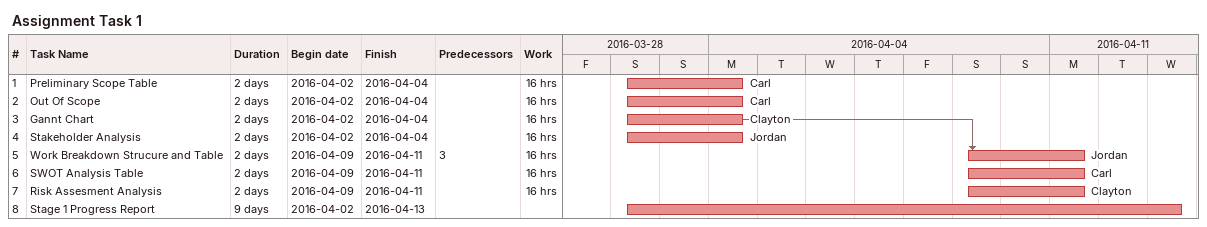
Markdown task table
Assignment Task 1

| ID | Task | Duration | Start | Finish | Predecessors | Resources | Work (h) |
|---|---|---|---|---|---|---|---|
| 1 | Preliminary Scope Table | 2d | 2016-04-02 | 2016-04-04 |  | Carl | 16 |
| 2 | Out Of Scope | 2d | 2016-04-02 | 2016-04-04 |  | Carl | 16 |
| 3 | Gannt Chart | 2d | 2016-04-02 | 2016-04-04 |  | Clayton | 16 |
| 4 | Stakeholder Analysis | 2d | 2016-04-02 | 2016-04-04 |  | Jordan | 16 |
| 5 | Work Breakdown Strucure and Table | 2d | 2016-04-09 | 2016-04-11 | 3 | Jordan | 16 |
| 6 | SWOT Analysis Table | 2d | 2016-04-09 | 2016-04-11 |  | Carl | 16 |
| 7 | Risk Assesment Analysis | 2d | 2016-04-09 | 2016-04-11 |  | Clayton | 16 |
| 8 | Stage 1 Progress Report | 9d | 2016-04-02 | 2016-04-13 |  |  |  |
